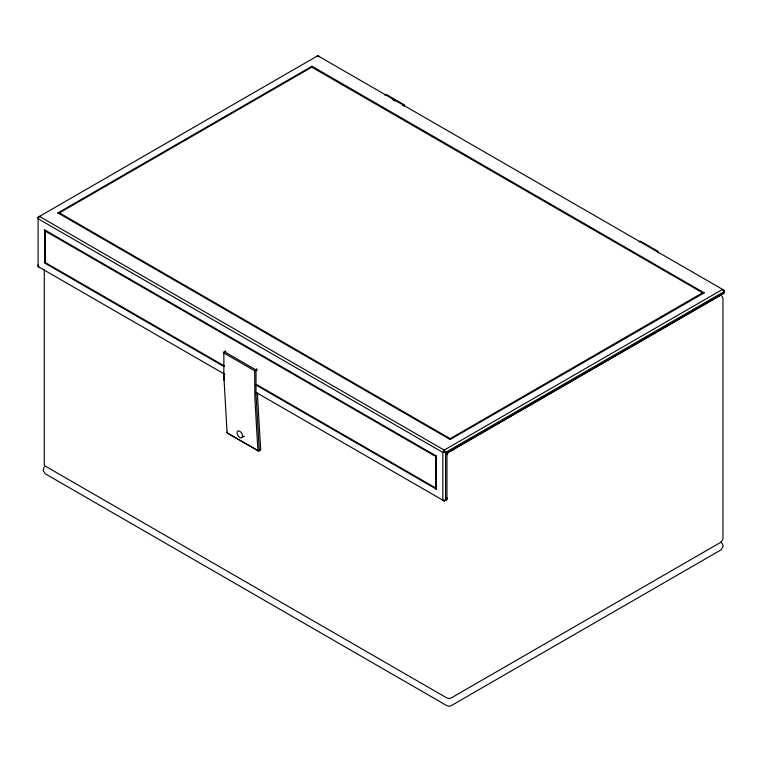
<?xml version="1.0" encoding="UTF-8"?>
<svg xmlns="http://www.w3.org/2000/svg" width="762" height="762" viewBox="0 0 762 762"><rect width="100%" height="100%" fill="white"/><g stroke="black" fill="none" stroke-linecap="round" stroke-linejoin="round"><path stroke-width="1.14" d="M59.293 212.979L311.82 67.18L311.829 66.151L704.193 292.856L450.171 439.512L57.836 212.874L59.074 212.684L450.18 438.655L702.926 292.56L704.193 292.856M450.171 439.512L450.18 438.655M260.661 448.913L260.652 449.751L258.642 450.999L257.918 450.694L227.086 432.902L223.847 376.047L223.847 352.168L225.904 350.996M722.519 289.417L723.881 291.741L445.57 452.418L442.836 452.428L38.1 218.761L38.119 217.18L317.783 55.74L319.164 56.483L316.43 56.502L317.783 55.74L723.9 290.16L723.881 293.284L446.951 453.161L446.951 499.434L444.217 500.986L442.836 500.234L442.836 452.428L444.217 450.094L722.519 289.417L723.9 290.16L723.881 293.284L448.351 452.333L446.951 453.161L446.97 454.666L448.351 452.333M38.119 264.986L38.1 266.567L224.857 374.332M257.413 369.961L254.66 370.761L223.838 352.958L223.847 352.168M446.97 497.853L446.951 499.434L444.217 500.986L256.432 392.62M435.816 488.899L436.378 489.166L436.378 456.038L44.567 229.829L44.52 230.438M44.729 230.791L435.654 456.438L435.616 488.547M44.301 466.677L43.167 470.411L45.091 473.697L447.113 705.803L449.037 706.26L450.98 705.793L721.014 549.878L722.967 546.573L722.967 545.04L721.043 541.744M38.1 218.761L39.481 216.418L444.217 450.094L445.57 452.418L445.57 500.224L442.836 500.234M223.838 352.958L224.523 351.787L255.356 369.589L256.032 370.751L256.032 394.63L259.28 450.647L258.642 450.999L227.086 432.902L227.095 432.064L227.809 433.197M445.599 500.186L446.513 498.634M241.706 437.674L242.135 437.283A3.724 2.153 60 0 0 242.135 434.207L241.144 432.502A3.896 2.248 60 0 0 238.43 430.93L237.43 431.483A3.724 2.153 60 0 0 237.43 434.569L238.43 436.274A3.896 2.248 60 0 0 241.144 437.845L244.459 436.083M57.807 212.979L311.829 66.323M385.02 95.307L386.401 94.517L404.06 104.708L404.06 106.251M402.679 105.499L404.06 104.708M256.727 368.798L254.66 370.761L254.86 398.012L257.918 450.694L259.28 450.647M639.004 241.945L640.385 241.144L658.035 251.336L658.035 252.879M224.504 366.027L45.282 262.557L44.729 262.871M436.378 456.038L435.816 456.352M39.481 216.418L38.119 217.18L38.1 266.567L39.481 267.31M260.023 450.104L260.652 449.751L257.413 393.887M451.256 450.323L454.552 449.523M392.868 99.841L394.83 100.975M311.82 67.18L702.707 292.856M256.432 384.467L435.654 487.937M223.971 366.541L44.567 262.957L44.567 229.829M255.937 384.991L436.378 489.166M721.833 296.113L722.967 298.285L722.967 538.867L721.833 541.049L721.014 542.173L450.98 698.078L449.037 698.544L447.113 698.097L45.091 465.992L44.282 464.277L44.282 269.919M257.518 393.011L257.613 396.421M223.838 373.39L224.028 380.209M45.282 231.057L45.282 262.557"/></g></svg>
